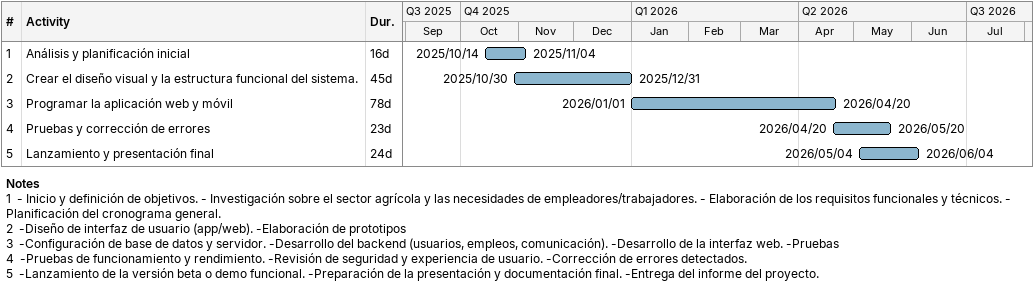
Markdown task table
| ID | Task | Duration | Start | Finish |
|---|---|---|---|---|
| 1 | Análisis y planificación inicial | 16d | 2025-10-14 | 2025-11-04 |
| 2 | Crear el diseño visual y la estructura funcional del sistema. | 45d | 2025-10-30 | 2025-12-31 |
| 3 | Programar la aplicación web y móvil | 78d | 2026-01-01 | 2026-04-20 |
| 4 | Pruebas y corrección de errores | 23d | 2026-04-20 | 2026-05-20 |
| 5 | Lanzamiento y presentación final | 24d | 2026-05-04 | 2026-06-04 |

Notes
- 1: - Inicio y definición de objetivos. - Investigación sobre el sector agrícola y las necesidades de empleadores/trabajadores. - Elaboración de los requisitos funcionales y técnicos. - Planificación del cronograma general.
- 2: -Diseño de interfaz de usuario (app/web). -Elaboración de prototipos
- 3: -Configuración de base de datos y servidor. -Desarrollo del backend (usuarios, empleos, comunicación). -Desarrollo de la interfaz web. -Pruebas
- 4: -Pruebas de funcionamiento y rendimiento. -Revisión de seguridad y experiencia de usuario. -Corrección de errores detectados.
- 5: -Lanzamiento de la versión beta o demo funcional. -Preparación de la presentación y documentación final. -Entrega del informe del proyecto.
